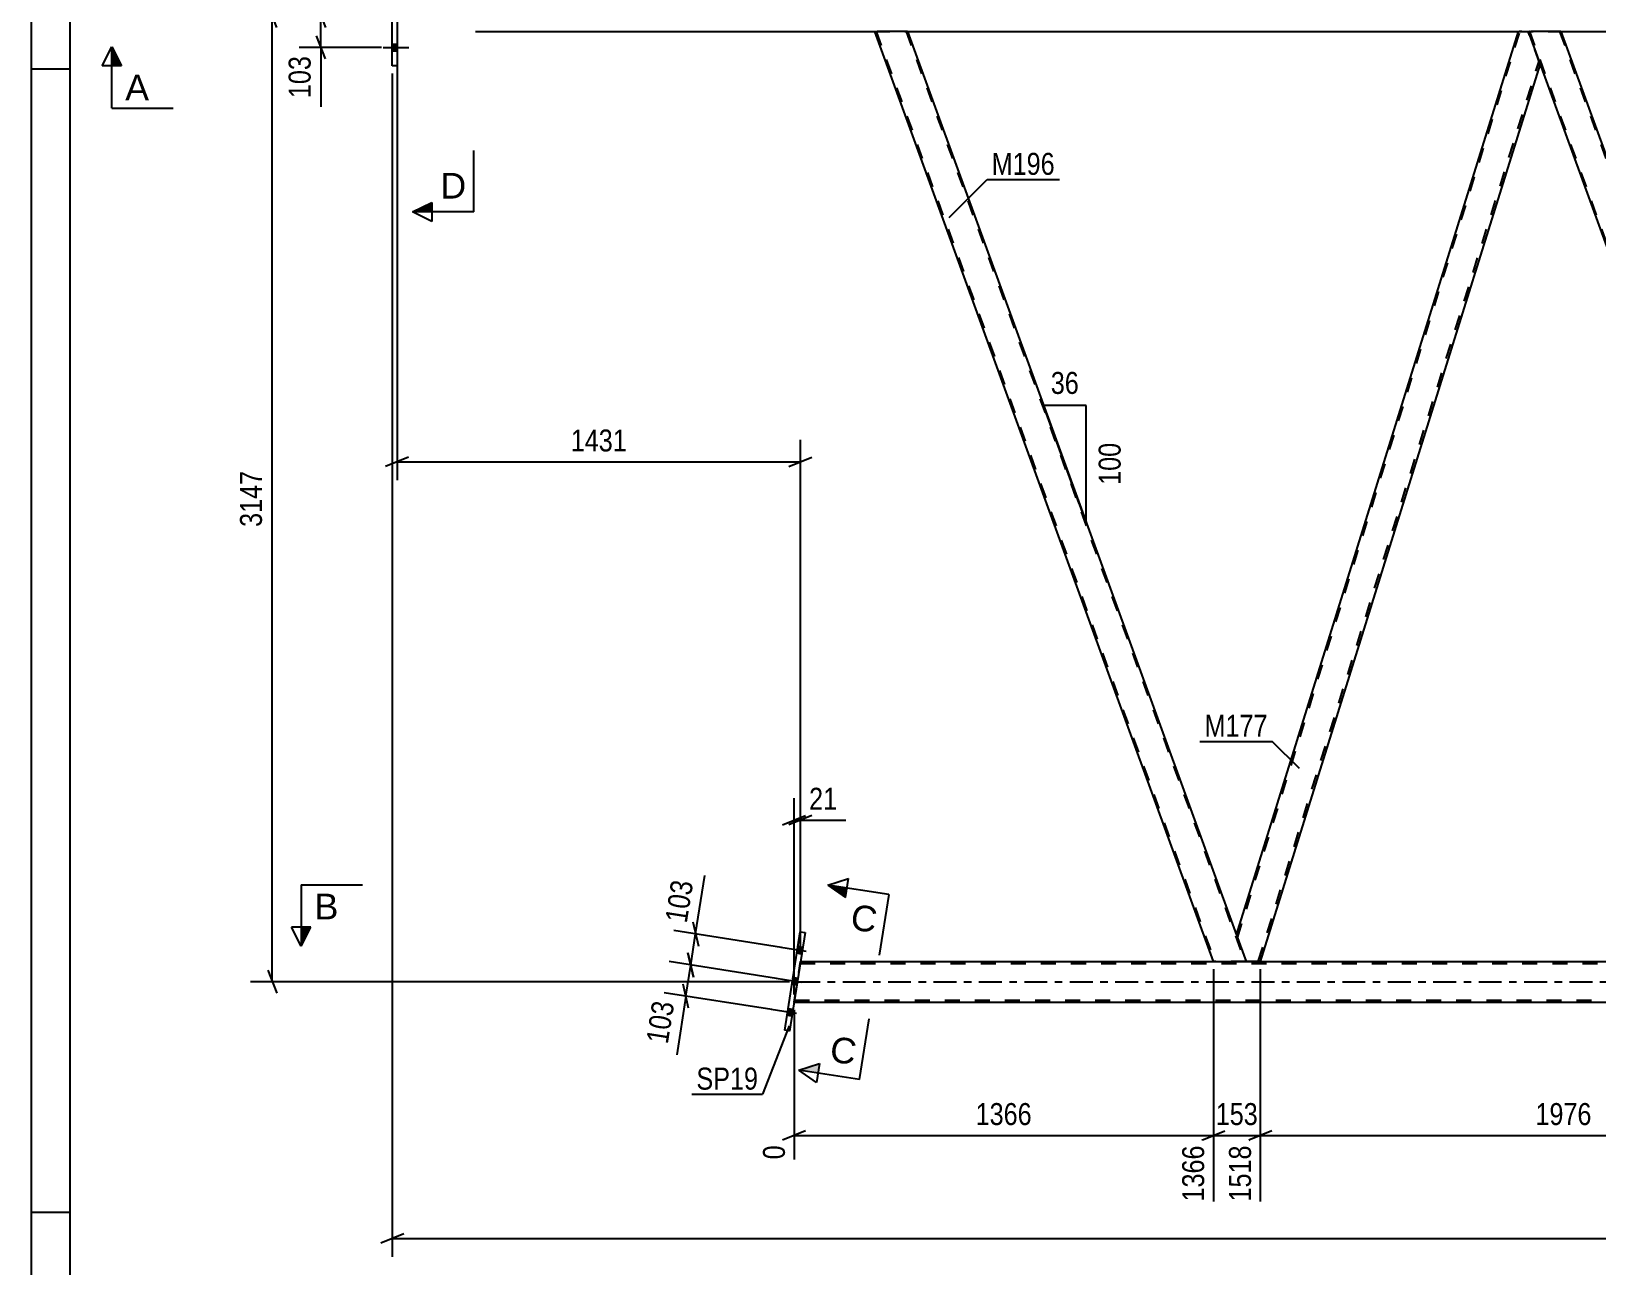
# Model space of a CAD drawing. Header units: millimetres. Extents: x 0 to 841, y 0 to 594.
# Drawn here: x 0 to 203.9, y 291.1 to 451.9 of the extents above; entities that cross this region are included whole.
import ezdxf

# ---------------------------------------------------------------- set-up
doc = ezdxf.new("R2010")
doc.units = ezdxf.units.MM
doc.linetypes.add('DXK_LINE_DOT2', pattern=[3.9198, 1.9599, -1.9599])
doc.linetypes.add('DXK_LINE_DOT3', pattern=[5.9187, 2.979, -0.9799, 0.9799, -0.9799])
doc.styles.add('Arial', font='ARIAL.TTF', dxfattribs={"height": 0.2})
doc.styles.add('Arial Narrow', font='ARIALN.TTF', dxfattribs={"height": 0.2})

# ---------------------------------------------------------------- blocks, each defined once
blk = doc.blocks.new('Unknown-318889761-1133')
at = {"color": 5, "linetype": 'Continuous'}
for p, q in [((0, 594), (0, 0)), ((5, 589), (5, 5)), ((5, 447), (0, 447)), ((5, 298), (0, 298))]:
    blk.add_line(p, q, dxfattribs=at)
blk = doc.blocks.new('Part-318889761-1607 - 1356')
at = {"color": 2, "linetype": 'Continuous'}
for p, q in [((57.88, 451.91), (109.88, 451.91)), ((114.14, 451.91), (193.7, 451.91)), ((199.27, 451.91), (278.83, 451.91))]:
    blk.add_line(p, q, dxfattribs=at)
at = {"color": 7, "linetype": 'DXK_LINE_DOT2'}
for p, q in [((109.88, 451.91), (114.14, 451.91)), ((193.7, 451.91), (199.27, 451.91))]:
    blk.add_line(p, q, dxfattribs=at)
blk = doc.blocks.new('Bolt-318889761-1418 - 1356')
at = {"linetype": 'Continuous'}
for points in [[(47.66, 457.57), (47.66, 458.45), (47.02, 458.45), (47.02, 457.57)], [(47.66, 457.57), (47.66, 458.45), (47.02, 458.45), (47.02, 457.57)], [(47.66, 457.57), (47.66, 458.45), (47.02, 458.45), (47.02, 457.57)], [(47.66, 453.47), (47.66, 454.35), (47.02, 454.35), (47.02, 453.47)], [(47.66, 453.47), (47.66, 454.35), (47.02, 454.35), (47.02, 453.47)], [(47.66, 449.37), (47.66, 450.25), (47.02, 450.25), (47.02, 449.37)], [(47.66, 449.37), (47.66, 450.25), (47.02, 450.25), (47.02, 449.37)], [(47.66, 449.37), (47.66, 450.25), (47.02, 450.25), (47.02, 449.37)]]:
    blk.add_hatch(color=1, dxfattribs=at).paths.add_polyline_path(points)
at = {"color": 1, "linetype": 'Continuous'}
for p, q in [((45.86, 458.01), (49.18, 458.01)), ((45.86, 458.01), (49.18, 458.01)), ((45.86, 458.01), (49.18, 458.01)), ((47.02, 458.45), (47.66, 458.45)), ((47.02, 458.45), (47.66, 458.45)), ((47.02, 458.45), (47.66, 458.45)), ((47.02, 457.57), (47.66, 457.57)), ((47.02, 457.57), (47.66, 457.57)), ((47.02, 457.57), (47.66, 457.57)), ((45.86, 453.91), (49.18, 453.91)), ((45.86, 453.91), (49.18, 453.91)), ((47.02, 454.35), (47.66, 454.35)), ((47.02, 454.35), (47.66, 454.35)), ((47.02, 453.47), (47.66, 453.47)), ((47.02, 453.47), (47.66, 453.47)), ((45.86, 449.81), (49.18, 449.81)), ((45.86, 449.81), (49.18, 449.81)), ((45.86, 449.81), (49.18, 449.81)), ((47.02, 450.25), (47.66, 450.25)), ((47.02, 450.25), (47.66, 450.25)), ((47.02, 450.25), (47.66, 450.25)), ((47.02, 449.37), (47.66, 449.37)), ((47.02, 449.37), (47.66, 449.37)), ((47.02, 449.37), (47.66, 449.37))]:
    blk.add_line(p, q, dxfattribs=at)
blk = doc.blocks.new('Part-318889761-1947 - 1356')
at = {"color": 7, "linetype": 'DXK_LINE_DOT2'}
for p, q in [((99.38, 325.41), (100.2, 330.69)), ((100.17, 330.45), (776.18, 330.46)), ((99.41, 325.65), (776.18, 325.66))]:
    blk.add_line(p, q, dxfattribs=at)
at = {"color": 2, "linetype": 'Continuous'}
for p, q in [((100.2, 330.69), (234.86, 330.69)), ((99.38, 325.41), (234.86, 325.41))]:
    blk.add_line(p, q, dxfattribs=at)
at = {"color": 7, "linetype": 'DXK_LINE_DOT3'}
blk.add_line((99.79, 328.05), (776.18, 328.06), dxfattribs=at)
blk = doc.blocks.new('Part-318889761-1592 - 1356')
at = {"color": 2, "linetype": 'Continuous'}
for p, q in [((47.02, 460.41), (47.66, 460.41)), ((47.02, 447.41), (47.02, 460.41)), ((47.66, 460.41), (47.66, 447.41)), ((47.66, 447.41), (47.02, 447.41))]:
    blk.add_line(p, q, dxfattribs=at)
blk = doc.blocks.new('Part-318889761-1650 - 1356')
at = {"color": 2, "linetype": 'Continuous'}
for p, q in [((193.7, 451.91), (156.99, 334.17)), ((193.73, 451.91), (193.7, 451.91)), ((193.73, 451.91), (194.2, 451.91)), ((194.2, 451.91), (195.01, 451.91)), ((195.01, 451.91), (196.54, 447.71)), ((196.56, 447.66), (160.1, 330.69)), ((157.01, 334.12), (158.26, 330.69))]:
    blk.add_line(p, q, dxfattribs=at)
at = {"color": 7, "linetype": 'DXK_LINE_DOT2'}
for p, q in [((157.13, 333.79), (193.95, 451.91)), ((194.2, 451.91), (193.84, 451.91)), ((159.85, 330.69), (196.43, 448.04)), ((196.54, 447.71), (196.56, 447.66)), ((156.99, 334.17), (157.01, 334.12)), ((156.99, 334.17), (157.01, 334.12)), ((160.1, 330.69), (158.26, 330.69))]:
    blk.add_line(p, q, dxfattribs=at)
blk = doc.blocks.new('Part-318889761-1670 - 1356')
at = {"color": 2, "linetype": 'Continuous'}
for p, q in [((154, 330.69), (109.88, 451.91)), ((109.88, 451.91), (109.91, 451.91)), ((109.91, 451.91), (109.98, 451.91)), ((109.98, 451.91), (110.22, 451.91)), ((114.14, 451.91), (110.22, 451.91)), ((114.14, 451.91), (157.01, 334.12))]:
    blk.add_line(p, q, dxfattribs=at)
at = {"color": 7, "linetype": 'DXK_LINE_DOT2'}
for p, q in [((109.88, 451.91), (109.98, 451.91)), ((110.05, 451.91), (154.17, 330.69)), ((110.06, 451.91), (110.05, 451.91)), ((110.05, 451.91), (110.06, 451.91)), ((110.09, 451.91), (110.06, 451.91)), ((113.97, 451.91), (158.09, 330.69)), ((157.01, 334.12), (158.26, 330.69)), ((158.26, 330.69), (154, 330.69))]:
    blk.add_line(p, q, dxfattribs=at)
blk = doc.blocks.new('Part-318889761-1806 - 1356')
at = {"color": 2, "linetype": 'Continuous'}
for p, q in [((195.01, 451.91), (195.04, 451.91)), ((195.04, 451.91), (195.11, 451.91)), ((195.11, 451.91), (195.35, 451.91)), ((199.27, 451.91), (195.35, 451.91)), ((199.27, 451.91), (241.64, 335.51)), ((196.54, 447.71), (237.38, 335.51))]:
    blk.add_line(p, q, dxfattribs=at)
at = {"color": 7, "linetype": 'DXK_LINE_DOT2'}
for p, q in [((196.54, 447.71), (195.01, 451.91)), ((195.01, 451.91), (195.11, 451.91)), ((195.18, 451.91), (239.3, 330.69)), ((195.2, 451.91), (195.18, 451.91)), ((195.18, 451.91), (195.2, 451.91)), ((195.22, 451.91), (195.2, 451.91)), ((199.1, 451.91), (243.22, 330.69)), ((237.38, 335.51), (239.13, 330.69)), ((241.64, 335.51), (243.39, 330.69)), ((239.13, 330.69), (243.39, 330.69))]:
    blk.add_line(p, q, dxfattribs=at)
blk = doc.blocks.new('Part-318889761-1696 - 1356')
at = {"color": 2, "linetype": 'Continuous'}
for p, q in [((98.15, 321.73), (100.17, 334.58)), ((100.8, 334.48), (98.78, 321.63)), ((100.17, 334.58), (100.8, 334.48)), ((98.78, 321.63), (98.15, 321.73))]:
    blk.add_line(p, q, dxfattribs=at)
blk = doc.blocks.new('Bolt-318889761-1928 - 1356')
at = {"linetype": 'Continuous'}
for points in [[(99.86, 332.64), (99.73, 331.77), (100.36, 331.67), (100.49, 332.54)], [(99.86, 332.64), (99.73, 331.77), (100.36, 331.67), (100.49, 332.54)], [(99.86, 332.64), (99.73, 331.77), (100.36, 331.67), (100.49, 332.54)], [(99.23, 328.59), (99.09, 327.72), (99.72, 327.62), (99.86, 328.49)], [(99.23, 328.59), (99.09, 327.72), (99.72, 327.62), (99.86, 328.49)], [(98.59, 324.54), (98.45, 323.67), (99.09, 323.57), (99.22, 324.44)], [(98.59, 324.54), (98.45, 323.67), (99.09, 323.57), (99.22, 324.44)], [(98.59, 324.54), (98.45, 323.67), (99.09, 323.57), (99.22, 324.44)]]:
    blk.add_hatch(color=1, dxfattribs=at).paths.add_polyline_path(points)
at = {"color": 1, "linetype": 'Continuous'}
for p, q in [((100.94, 332.02), (97.66, 332.54)), ((100.94, 332.02), (97.66, 332.54)), ((100.94, 332.02), (97.66, 332.54)), ((100.49, 332.54), (99.86, 332.64)), ((100.49, 332.54), (99.86, 332.64)), ((100.49, 332.54), (99.86, 332.64)), ((100.36, 331.67), (99.73, 331.77)), ((100.36, 331.67), (99.73, 331.77)), ((100.36, 331.67), (99.73, 331.77)), ((100.3, 327.97), (97.02, 328.49)), ((100.3, 327.97), (97.02, 328.49)), ((99.86, 328.49), (99.23, 328.59)), ((99.86, 328.49), (99.23, 328.59)), ((99.72, 327.62), (99.09, 327.72)), ((99.72, 327.62), (99.09, 327.72)), ((99.67, 323.92), (96.39, 324.44)), ((99.67, 323.92), (96.39, 324.44)), ((99.67, 323.92), (96.39, 324.44)), ((99.22, 324.44), (98.59, 324.54)), ((99.22, 324.44), (98.59, 324.54)), ((99.22, 324.44), (98.59, 324.54)), ((99.09, 323.57), (98.45, 323.67)), ((99.09, 323.57), (98.45, 323.67)), ((99.09, 323.57), (98.45, 323.67))]:
    blk.add_line(p, q, dxfattribs=at)
blk = doc.blocks.new('StraightDimension-318889761-37482 - 1356')
at = {"color": 7, "linetype": 'Continuous'}
for p, q in [((154, 329.69), (154, 299.42)), ((160.1, 329.69), (160.1, 299.42)), ((152.5, 307.43), (155.5, 308.63)), ((154, 308.03), (160.1, 308.03)), ((161.6, 308.63), (158.6, 307.43))]:
    blk.add_line(p, q, dxfattribs=at)
at = {"color": 0}
blk.add_wipeout([(160.39, 308.78), (160.39, 312.98), (153.71, 312.98), (153.71, 308.78)], dxfattribs=at)
at = {"color": 0, "linetype": 'Continuous'}
blk.add_wipeout([(159.5, 307.33), (155.3, 307.33), (155.3, 298.82), (159.5, 298.82)], dxfattribs=at)
at = {"color": 3, "style": 'Arial Narrow'}
blk.add_text('153', height=2.863, dxfattribs=at).set_placement((154.31, 309.38))
at = {"color": 3, "linetype": 'Continuous', "style": 'Arial Narrow'}
blk.add_text('1518', height=2.863, rotation=90.0002, dxfattribs=at).set_placement((158.9, 299.42))
blk = doc.blocks.new('StraightDimension-318889761-2442 - 1356')
at = {"color": 7, "linetype": 'Continuous'}
for p, q in [((37.14, 455.41), (38.34, 452.41)), ((46.34, 453.91), (34.89, 453.91)), ((37.74, 449.81), (37.74, 453.91)), ((38.34, 448.31), (37.14, 451.31)), ((45.63, 449.81), (34.89, 449.81))]:
    blk.add_line(p, q, dxfattribs=at)
at = {"color": 0}
blk.add_wipeout([(36.99, 449.29), (32.79, 449.29), (32.79, 442.61), (36.99, 442.61)], dxfattribs=at)
at = {"color": 7, "linetype": 'Continuous'}
blk.add_line((37.74, 449.81), (37.74, 442.08), dxfattribs=at)
blk.add_line((37.74, 449.81), (37.74, 442.08), dxfattribs=at)
at = {"color": 3, "style": 'Arial Narrow'}
blk.add_text('103', height=2.863, rotation=90.0002, dxfattribs=at).set_placement((36.39, 443.21))
blk = doc.blocks.new('StraightDimension-318889761-37483 - 1356')
at = {"color": 7, "linetype": 'Continuous'}
for p, q in [((154, 329.69), (154, 299.42)), ((99.38, 324.41), (99.38, 304.91)), ((100.88, 308.63), (97.88, 307.43)), ((99.38, 308.03), (154, 308.03)), ((152.5, 307.43), (155.5, 308.63))]:
    blk.add_line(p, q, dxfattribs=at)
at = {"color": 0}
blk.add_wipeout([(130.94, 308.78), (130.94, 312.98), (122.43, 312.98), (122.43, 308.78)], dxfattribs=at)
at = {"color": 0, "linetype": 'Continuous'}
for points in [[(98.78, 307.33), (94.58, 307.33), (94.58, 304.31), (98.78, 304.31)], [(153.4, 307.33), (149.2, 307.33), (149.2, 298.82), (153.4, 298.82)]]:
    blk.add_wipeout(points, dxfattribs=at)
at = {"color": 3, "style": 'Arial Narrow'}
blk.add_text('1366', height=2.863, dxfattribs=at).set_placement((123.03, 309.38))
at = {"color": 3, "linetype": 'Continuous', "style": 'Arial Narrow'}
for s, height, p in [('0', 2.86, (98.18, 304.91)), ('1366', 2.863, (152.8, 299.42))]:
    blk.add_text(s, height=height, rotation=90.0002, dxfattribs=at).set_placement(p)
blk = doc.blocks.new('StraightDimension-318889761-2469 - 1356')
at = {"color": 7, "linetype": 'Continuous'}
for p, q in [((47.66, 450.91), (47.66, 393.41)), ((100.2, 331.69), (100.2, 398.66)), ((49.16, 396.41), (46.16, 395.21)), ((47.66, 395.81), (100.2, 395.81)), ((98.7, 395.21), (101.7, 396.41))]:
    blk.add_line(p, q, dxfattribs=at)
at = {"color": 0}
blk.add_wipeout([(78.19, 396.56), (78.19, 400.76), (69.68, 400.76), (69.68, 396.56)], dxfattribs=at)
at = {"color": 3, "style": 'Arial Narrow'}
blk.add_text('1431', height=2.863, dxfattribs=at).set_placement((70.28, 397.16))
blk = doc.blocks.new('StraightDimension-318889761-2818 - 1356')
at = {"color": 7, "linetype": 'Continuous'}
for p, q in [((47.02, 446.41), (47.02, 292.2)), ((48.52, 295.2), (45.52, 294)), ((47.02, 294.6), (787.04, 294.6))]:
    blk.add_line(p, q, dxfattribs=at)
blk = doc.blocks.new('AngleDimension-318889761-2829 - 1356')
at = {"color": 7, "linetype": 'Continuous'}
for p, q in [((136.53, 390.39), (131.88, 403.16)), ((137.42, 403.16), (131.88, 403.16)), ((137.42, 387.94), (131.88, 403.16)), ((137.42, 387.94), (137.42, 403.16))]:
    blk.add_line(p, q, dxfattribs=at)
at = {"color": 0}
for points in [[(137.08, 404.06), (137.08, 408.26), (132.22, 408.26), (132.22, 404.06)], [(142.52, 398.89), (138.32, 398.89), (138.32, 392.21), (142.52, 392.21)]]:
    blk.add_wipeout(points, dxfattribs=at)
at = {"color": 3, "style": 'Arial Narrow'}
blk.add_text('36', height=2.863, dxfattribs=at).set_placement((132.82, 404.66))
blk.add_text('100', height=2.863, rotation=90.0002, dxfattribs=at).set_placement((141.92, 392.81))
blk = doc.blocks.new('StraightDimension-318889761-2405 - 1356')
at = {"color": 7, "linetype": 'Continuous'}
for p, q in [((32, 452.41), (30.8, 455.41)), ((46.66, 453.91), (28.55, 453.91)), ((31.4, 328.05), (31.4, 453.91)), ((30.8, 329.55), (32, 326.55)), ((98.79, 328.05), (28.55, 328.05))]:
    blk.add_line(p, q, dxfattribs=at)
at = {"color": 0}
blk.add_wipeout([(30.65, 395.24), (26.45, 395.24), (26.45, 386.73), (30.65, 386.73)], dxfattribs=at)
at = {"color": 3, "style": 'Arial Narrow'}
blk.add_text('3147', height=2.863, rotation=90.0002, dxfattribs=at).set_placement((30.05, 387.33))
blk = doc.blocks.new('StraightDimension-318889761-37226 - 1356')
at = {"color": 7, "linetype": 'Continuous'}
for p, q in [((99.38, 326.41), (99.38, 351.97)), ((100.2, 331.69), (100.2, 351.97)), ((97.88, 348.52), (100.88, 349.72)), ((101.7, 349.72), (98.7, 348.52)), ((99.38, 349.12), (100.2, 349.12))]:
    blk.add_line(p, q, dxfattribs=at)
at = {"color": 0}
blk.add_wipeout([(105.59, 349.87), (105.59, 354.07), (100.73, 354.07), (100.73, 349.87)], dxfattribs=at)
at = {"color": 7, "linetype": 'Continuous'}
blk.add_line((100.2, 349.12), (106.11, 349.12), dxfattribs=at)
blk.add_line((100.2, 349.12), (106.11, 349.12), dxfattribs=at)
at = {"color": 3, "style": 'Arial Narrow'}
blk.add_text('21', height=2.863, dxfattribs=at).set_placement((101.33, 350.47))
blk = doc.blocks.new('StraightDimension-318889761-37245 - 1356')
at = {"color": 7, "linetype": 'Continuous'}
for p, q in [((97.73, 332.53), (83.73, 334.73)), ((86.19, 335.86), (86.91, 332.71)), ((85.91, 330.23), (86.55, 334.28)), ((97.09, 328.48), (83.1, 330.68)), ((86.27, 328.66), (85.55, 331.81))]:
    blk.add_line(p, q, dxfattribs=at)
at = {"color": 0}
blk.add_wipeout([(86.93, 341.52), (82.78, 342.17), (81.74, 335.57), (85.89, 334.92)], dxfattribs=at)
at = {"color": 7, "linetype": 'Continuous'}
blk.add_line((86.55, 334.28), (87.75, 341.92), dxfattribs=at)
blk.add_line((86.55, 334.28), (87.75, 341.92), dxfattribs=at)
at = {"color": 3, "style": 'Arial Narrow'}
blk.add_text('103', height=2.863, rotation=81.0735, dxfattribs=at).set_placement((85.39, 335.61))
blk = doc.blocks.new('StraightDimension-318889761-37246 - 1356')
at = {"color": 7, "linetype": 'Continuous'}
for p, q in [((97.09, 328.48), (83.1, 330.68)), ((85.55, 331.81), (86.27, 328.66)), ((85.28, 326.18), (85.91, 330.23)), ((96.46, 324.43), (82.46, 326.63)), ((85.64, 324.61), (84.92, 327.76))]:
    blk.add_line(p, q, dxfattribs=at)
at = {"color": 0}
blk.add_wipeout([(84.45, 325.78), (80.31, 326.43), (79.27, 319.83), (83.42, 319.18)], dxfattribs=at)
at = {"color": 7, "linetype": 'Continuous'}
blk.add_line((85.28, 326.18), (84.08, 318.54), dxfattribs=at)
blk.add_line((85.28, 326.18), (84.08, 318.54), dxfattribs=at)
at = {"color": 3, "style": 'Arial Narrow'}
blk.add_text('103', height=2.863, rotation=81.0735, dxfattribs=at).set_placement((82.92, 319.86))
blk = doc.blocks.new('StraightDimension-318889761-37481 - 1356')
at = {"color": 7, "linetype": 'Continuous'}
for p, q in [((160.1, 329.69), (160.1, 299.42)), ((239.13, 329.69), (239.13, 299.42)), ((161.6, 308.63), (158.6, 307.43)), ((160.1, 308.03), (239.13, 308.03)), ((237.63, 307.43), (240.63, 308.63))]:
    blk.add_line(p, q, dxfattribs=at)
at = {"color": 0}
blk.add_wipeout([(203.87, 308.78), (203.87, 312.98), (195.36, 312.98), (195.36, 308.78)], dxfattribs=at)
at = {"color": 0, "linetype": 'Continuous'}
blk.add_wipeout([(238.53, 307.33), (234.33, 307.33), (234.33, 298.82), (238.53, 298.82)], dxfattribs=at)
at = {"color": 3, "style": 'Arial Narrow'}
blk.add_text('1976', height=2.863, dxfattribs=at).set_placement((195.96, 309.38))
at = {"color": 3, "linetype": 'Continuous', "style": 'Arial Narrow'}
blk.add_text('3494', height=2.863, rotation=90.0002, dxfattribs=at).set_placement((237.93, 299.42))
blk = doc.blocks.new('Mark-318889761-1646 - 1356')
at = {"color": 0}
blk.add_wipeout([(161.08, 359.98), (161.08, 362.98), (152.85, 362.98), (152.85, 359.98)], dxfattribs=at)
blk.add_wipeout([(161.08, 359.98), (161.08, 362.98), (152.85, 362.98), (152.85, 359.98)], dxfattribs=at)
at = {"color": 30, "linetype": 'Continuous'}
for p in [(152.25, 359.38), (165.21, 355.85)]:
    blk.add_line(p, (161.68, 359.38), dxfattribs=at)
at = {"color": 3, "style": 'Arial Narrow'}
blk.add_text('M177', height=2.863, dxfattribs=at).set_placement((152.85, 359.98))
blk = doc.blocks.new('Mark-318889761-1666 - 1356')
at = {"color": 0}
blk.add_wipeout([(133.34, 433.21), (133.34, 436.21), (125.12, 436.21), (125.12, 433.21)], dxfattribs=at)
blk.add_wipeout([(133.34, 433.21), (133.34, 436.21), (125.12, 436.21), (125.12, 433.21)], dxfattribs=at)
at = {"color": 30, "linetype": 'Continuous'}
for p, q in [((119.57, 427.66), (124.52, 432.61)), ((124.52, 432.61), (133.94, 432.61))]:
    blk.add_line(p, q, dxfattribs=at)
at = {"color": 3, "style": 'Arial Narrow'}
blk.add_text('M196', height=2.863, dxfattribs=at).set_placement((125.12, 433.21))
blk = doc.blocks.new('Mark-318889761-1692 - 1356')
at = {"color": 0}
blk.add_wipeout([(94.68, 314), (94.68, 317), (86.65, 317), (86.65, 314)], dxfattribs=at)
blk.add_wipeout([(94.68, 314), (94.68, 317), (86.65, 317), (86.65, 314)], dxfattribs=at)
at = {"color": 30, "linetype": 'Continuous'}
for p in [(98.74, 322.32), (86.05, 313.4)]:
    blk.add_line(p, (95.28, 313.4), dxfattribs=at)
at = {"color": 3, "style": 'Arial Narrow'}
blk.add_text('SP19', height=2.863, dxfattribs=at).set_placement((86.65, 314))
blk = doc.blocks.new('SectionMark-318889761-37451 - 1356')
at = {"linetype": 'Continuous'}
blk.add_hatch(color=6, dxfattribs=at).paths.add_polyline_path([(102.67, 317.39), (102.48, 316.16), (100.01, 316.55)])
at = {"color": 6, "linetype": 'Continuous'}
for p, q in [((103.79, 340.66), (106.46, 341.51)), ((111.7, 339.42), (103.79, 340.66)), ((100.01, 316.55), (102.67, 317.39)), ((102.28, 314.92), (100.01, 316.55)), ((102.67, 317.39), (102.28, 314.92))]:
    blk.add_line(p, q, dxfattribs=at)
at = {"color": 0, "linetype": 'Continuous'}
for points in [[(109.9, 334.39), (110.44, 337.85), (107.11, 338.37), (106.57, 334.92)], [(107.19, 317.19), (107.74, 320.65), (104.41, 321.17), (103.87, 317.71)]]:
    blk.add_wipeout(points, dxfattribs=at)
at = {"linetype": 'Continuous'}
blk.add_hatch(color=6, dxfattribs=at).paths.add_polyline_path([(106.26, 340.28), (106.07, 339.04), (103.79, 340.66)])
at = {"color": 6, "linetype": 'Continuous'}
for p, q in [((103.79, 340.66), (106.07, 339.04)), ((106.07, 339.04), (106.46, 341.51)), ((111.7, 339.42), (110.46, 331.52)), ((107.91, 315.31), (109.15, 323.21)), ((107.91, 315.31), (100.01, 316.55))]:
    blk.add_line(p, q, dxfattribs=at)
at = {"color": 3, "linetype": 'Continuous', "style": 'Arial'}
for p in [(106.57, 334.92), (103.87, 317.71)]:
    blk.add_text('C', height=3.34, rotation=-8.921, dxfattribs=at).set_placement(p)
blk = doc.blocks.new('SectionMark-318889761-3155 - 1356')
at = {"linetype": 'Continuous'}
for points in [[(52.16, 477.22), (52.16, 475.97), (49.66, 477.22)], [(52.16, 429.62), (52.16, 428.37), (49.66, 428.37)]]:
    blk.add_hatch(color=6, dxfattribs=at).paths.add_polyline_path(points)
at = {"color": 6, "linetype": 'Continuous'}
for p, q in [((49.66, 477.22), (52.16, 478.47)), ((52.16, 475.97), (52.16, 478.47)), ((57.66, 477.22), (49.66, 477.22)), ((49.66, 477.22), (52.16, 475.97)), ((49.66, 428.37), (52.16, 429.62)), ((57.66, 428.37), (49.66, 428.37)), ((52.16, 427.12), (49.66, 428.37)), ((52.16, 429.62), (52.16, 427.12))]:
    blk.add_line(p, q, dxfattribs=at)
at = {"color": 0, "linetype": 'Continuous'}
for points in [[(56.66, 471.97), (56.66, 475.47), (53.29, 475.47), (53.29, 471.97)], [(56.66, 430.12), (56.66, 433.62), (53.29, 433.62), (53.29, 430.12)]]:
    blk.add_wipeout(points, dxfattribs=at)
at = {"color": 6, "linetype": 'Continuous'}
for p, q in [((57.66, 477.22), (57.66, 469.22)), ((57.66, 428.37), (57.66, 436.37))]:
    blk.add_line(p, q, dxfattribs=at)
at = {"color": 3, "linetype": 'Continuous', "style": 'Arial'}
for p in [(53.29, 471.97), (53.29, 430.12)]:
    blk.add_text('D', height=3.34, dxfattribs=at).set_placement(p)
blk = doc.blocks.new('SectionMark-318889761-3159 - 1356')
at = {"color": 6, "linetype": 'Continuous'}
for p, q in [((35.15, 340.69), (35.15, 332.69)), ((35.15, 332.69), (33.9, 335.19))]:
    blk.add_line(p, q, dxfattribs=at)
at = {"color": 0, "linetype": 'Continuous'}
blk.add_wipeout([(40.01, 336.19), (40.01, 339.69), (36.9, 339.69), (36.9, 336.19)], dxfattribs=at)
at = {"linetype": 'Continuous'}
blk.add_hatch(color=6, dxfattribs=at).paths.add_polyline_path([(35.15, 335.19), (36.4, 335.19), (35.15, 332.69)])
at = {"color": 6, "linetype": 'Continuous'}
for p, q in [((35.15, 340.69), (43.15, 340.69)), ((36.4, 335.19), (33.9, 335.19)), ((35.15, 332.69), (36.4, 335.19))]:
    blk.add_line(p, q, dxfattribs=at)
at = {"color": 3, "linetype": 'Continuous', "style": 'Arial'}
blk.add_text('B', height=3.34, dxfattribs=at).set_placement((36.9, 336.19))
blk = doc.blocks.new('SectionMark-318889761-3161 - 1356')
at = {"color": 6, "linetype": 'Continuous'}
for p in [(9.23, 447.41), (10.48, 441.91)]:
    blk.add_line(p, (10.48, 449.91), dxfattribs=at)
at = {"color": 0, "linetype": 'Continuous'}
blk.add_wipeout([(15.34, 442.91), (15.34, 446.41), (12.23, 446.41), (12.23, 442.91)], dxfattribs=at)
at = {"linetype": 'Continuous'}
blk.add_hatch(color=6, dxfattribs=at).paths.add_polyline_path([(11.73, 447.41), (10.48, 447.41), (10.48, 449.91)])
at = {"color": 6, "linetype": 'Continuous'}
for p, q in [((10.48, 449.91), (11.73, 447.41)), ((11.73, 447.41), (9.23, 447.41)), ((10.48, 441.91), (18.48, 441.91))]:
    blk.add_line(p, q, dxfattribs=at)
at = {"color": 3, "linetype": 'Continuous', "style": 'Arial'}
blk.add_text('A', height=3.34, dxfattribs=at).set_placement((12.23, 442.91))

msp = doc.modelspace()

# ---------------------------------------------------------------- block references
for name in ['Unknown-318889761-1133', 'Part-318889761-1592 - 1356', 'Bolt-318889761-1418 - 1356', 'Part-318889761-1607 - 1356', 'Part-318889761-1670 - 1356', 'Part-318889761-1650 - 1356', 'Part-318889761-1806 - 1356', 'Part-318889761-1696 - 1356', 'Bolt-318889761-1928 - 1356', 'Part-318889761-1947 - 1356']:
    msp.add_blockref(name, (0, 0))

# ---------------------------------------------------------------- next in the draw order: block references
for name in ['StraightDimension-318889761-2442 - 1356', 'StraightDimension-318889761-37482 - 1356']:
    msp.add_blockref(name, (0, 0))

# ---------------------------------------------------------------- next in the draw order: block references
for name in ['StraightDimension-318889761-2469 - 1356', 'StraightDimension-318889761-37483 - 1356']:
    msp.add_blockref(name, (0, 0))

# ---------------------------------------------------------------- next in the draw order: block references
msp.add_blockref('StraightDimension-318889761-2818 - 1356', (0, 0))

# ---------------------------------------------------------------- next in the draw order: block references
for name in ['StraightDimension-318889761-2405 - 1356', 'Mark-318889761-1666 - 1356', 'AngleDimension-318889761-2829 - 1356', 'Mark-318889761-1646 - 1356', 'StraightDimension-318889761-37481 - 1356']:
    msp.add_blockref(name, (0, 0))

# ---------------------------------------------------------------- next in the draw order: block references
for name in ['SectionMark-318889761-3155 - 1356', 'StraightDimension-318889761-37226 - 1356']:
    msp.add_blockref(name, (0, 0))

# ---------------------------------------------------------------- next in the draw order: block references
for name in ['SectionMark-318889761-3161 - 1356', 'StraightDimension-318889761-37245 - 1356', 'SectionMark-318889761-37451 - 1356']:
    msp.add_blockref(name, (0, 0))

# ---------------------------------------------------------------- next in the draw order: block references
msp.add_blockref('StraightDimension-318889761-37246 - 1356', (0, 0))

# ---------------------------------------------------------------- next in the draw order: block references
for name in ['SectionMark-318889761-3159 - 1356', 'Mark-318889761-1692 - 1356']:
    msp.add_blockref(name, (0, 0))

doc.saveas('drawing.dxf')
